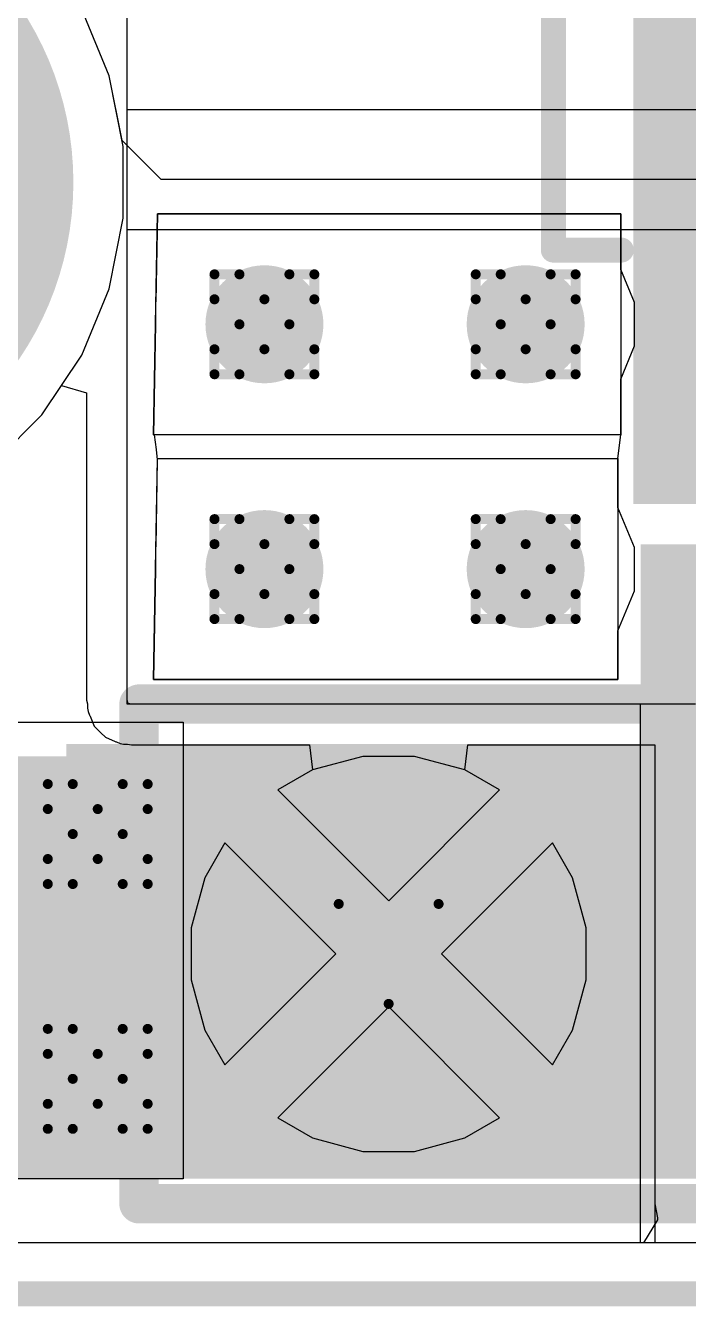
# Model space of a CAD drawing. Header units: inches. Extents: x -6 to 328, y -6 to 90.
# Drawn here: x 1.36 to 4.73, y -5.71 to 0.8 of the extents above; entities that cross this region are included whole.
import ezdxf

# ---------------------------------------------------------------- set-up
doc = ezdxf.new("R2010")
doc.units = ezdxf.units.IN
for name, color, linetype in [('Board Outline', 216, 'Continuous'), ('Bottom Layer', 5, 'Continuous'), ('Bottom Solder', 6, 'Continuous'), ('Drill Drawing', 1, 'Continuous'), ('GND', 76, 'Continuous'), ('Multi-Layer', 9, 'Continuous'), ('Pad Holes', 156, 'Continuous'), ('PWR', 16, 'Continuous'), ('Top Layer', 1, 'Continuous'), ('Top Overlay', 2, 'Continuous'), ('Top Paste', 8, 'Continuous'), ('Top Solder', 216, 'Continuous'), ('Via Holes', 16, 'Continuous')]:
    doc.layers.add(name, color=color, linetype=linetype)

# ---------------------------------------------------------------- blocks, each defined once
blk = doc.blocks.new('HDR1X2__54')
at = {"layer": 'Bottom Layer'}
blk.add_hatch(color=5, dxfattribs=at).paths.add_polyline_path([(-0.75, 0.75), (0.75, 0.75), (0.75, -0.75), (-0.75, -0.75)])
h = blk.add_hatch(color=5, dxfattribs=at)
edge = h.paths.add_edge_path()
edge.add_arc((2.54, 0), 0.75, 0, 360)
at = {"layer": 'Bottom Solder'}
blk.add_hatch(color=6, dxfattribs=at).paths.add_polyline_path([(-0.8516, 0.8516), (0.8516, 0.8516), (0.8516, -0.8516), (-0.8516, -0.8516)])
h = blk.add_hatch(color=6, dxfattribs=at)
edge = h.paths.add_edge_path()
edge.add_arc((2.54, 0), 0.8516, 0, 360)
at = {"layer": 'GND'}
blk.add_hatch(color=76, dxfattribs=at).paths.add_polyline_path([(-0.75, 0.75), (0.75, 0.75), (0.75, -0.75), (-0.75, -0.75)])
h = blk.add_hatch(color=76, dxfattribs=at)
edge = h.paths.add_edge_path()
edge.add_arc((2.54, 0), 0.75, 0, 360)
at = {"layer": 'Multi-Layer'}
blk.add_hatch(color=9, dxfattribs=at).paths.add_polyline_path([(-0.75, 0.75), (0.75, 0.75), (0.75, -0.75), (-0.75, -0.75)])
h = blk.add_hatch(color=9, dxfattribs=at)
edge = h.paths.add_edge_path()
edge.add_arc((2.54, 0), 0.75, 0, 360)
at = {"layer": 'Pad Holes'}
h = blk.add_hatch(color=7, dxfattribs=at)
edge = h.paths.add_edge_path()
edge.add_arc((0, 0), 0.45, 0, 360)
h = blk.add_hatch(color=7, dxfattribs=at)
edge = h.paths.add_edge_path()
edge.add_arc((2.54, 0), 0.45, 0, 360)
at = {"layer": 'PWR'}
blk.add_hatch(color=16, dxfattribs=at).paths.add_polyline_path([(-0.75, 0.75), (0.75, 0.75), (0.75, -0.75), (-0.75, -0.75)])
h = blk.add_hatch(color=16, dxfattribs=at)
edge = h.paths.add_edge_path()
edge.add_arc((2.54, 0), 0.75, 0, 360)
at = {"layer": 'Top Layer'}
blk.add_hatch(color=1, dxfattribs=at).paths.add_polyline_path([(-0.75, 0.75), (0.75, 0.75), (0.75, -0.75), (-0.75, -0.75)])
h = blk.add_hatch(color=1, dxfattribs=at)
edge = h.paths.add_edge_path()
edge.add_arc((2.54, 0), 0.75, 0, 360)
at = {"layer": 'Top Solder'}
blk.add_hatch(color=216, dxfattribs=at).paths.add_polyline_path([(-0.8516, 0.8516), (0.8516, 0.8516), (0.8516, -0.8516), (-0.8516, -0.8516)])
h = blk.add_hatch(color=216, dxfattribs=at)
edge = h.paths.add_edge_path()
edge.add_arc((2.54, 0), 0.8516, 0, 360)
at = {"layer": 'Top Overlay'}
for points in [[(-1.27, 1.27, 0.2, 0.2, 0), (-1.27, -1.27, 0.2, 0.2, 0)], [(3.81, 1.27, 0.2, 0.2, 0), (-1.27, 1.27, 0.2, 0.2, 0)], [(3.81, 1.27, 0.2, 0.2, 0), (3.81, -1.27, 0.2, 0.2, 0)], [(3.81, -1.27, 0.2, 0.2, 0), (-1.27, -1.27, 0.2, 0.2, 0)]]:
    blk.add_lwpolyline(points, format="xyseb", dxfattribs=at)
for points in [[(-1.32, 1.27, 0.1, 0.1, 1), (-1.22, 1.27, 0.1, 0.1, 1)], [(-1.32, 1.27, 0.1, 0.1, 1), (-1.22, 1.27, 0.1, 0.1, 1)], [(3.76, 1.27, 0.1, 0.1, 1), (3.86, 1.27, 0.1, 0.1, 1)], [(3.76, 1.27, 0.1, 0.1, 1), (3.86, 1.27, 0.1, 0.1, 1)], [(-1.32, -1.27, 0.1, 0.1, 1), (-1.22, -1.27, 0.1, 0.1, 1)], [(-1.32, -1.27, 0.1, 0.1, 1), (-1.22, -1.27, 0.1, 0.1, 1)], [(3.76, -1.27, 0.1, 0.1, 1), (3.86, -1.27, 0.1, 0.1, 1)], [(3.76, -1.27, 0.1, 0.1, 1), (3.86, -1.27, 0.1, 0.1, 1)]]:
    blk.add_lwpolyline(points, format="xyseb", close=True, dxfattribs=at)
blk = doc.blocks.new('SMA_60')
at = {"layer": 'Top Layer'}
blk.add_hatch(color=1, dxfattribs=at).paths.add_polyline_path([(0.75, 0.85), (3.25, 0.85), (3.25, -0.85), (0.75, -0.85)])
at = {"layer": 'Top Paste'}
blk.add_hatch(color=8, dxfattribs=at).paths.add_polyline_path([(0.75, 0.85), (3.25, 0.85), (3.25, -0.85), (0.75, -0.85)])
at = {"layer": 'Top Solder'}
blk.add_hatch(color=216, dxfattribs=at).paths.add_polyline_path([(0.6484, 0.9516), (3.3516, 0.9516), (3.3516, -0.9516), (0.6484, -0.9516)])
at = {"layer": 'Top Overlay'}
for points in [[(2.0612, -1.3577, 0.127, 0.127, 0), (2.0612, -1.0122, 0.127, 0.127, 0)], [(2.0612, -1.3577, 0.127, 0.127, 0), (-2.6581, -1.3577, 0.127, 0.127, 0)]]:
    blk.add_lwpolyline(points, format="xyseb", dxfattribs=at)
for points in [[(2.0295, -1.0122, 0.0635, 0.0635, 1), (2.093, -1.0122, 0.0635, 0.0635, 1)], [(2.0295, -1.3577, 0.0635, 0.0635, 1), (2.093, -1.3577, 0.0635, 0.0635, 1)], [(2.0295, -1.3577, 0.0635, 0.0635, 1), (2.093, -1.3577, 0.0635, 0.0635, 1)]]:
    blk.add_lwpolyline(points, format="xyseb", close=True, dxfattribs=at)

msp = doc.modelspace()

# ---------------------------------------------------------------- hatches: boundary and pattern name
at = {"layer": 'Bottom Layer'}
h = msp.add_hatch(color=5, dxfattribs=at)
edge = h.paths.add_edge_path()
edge.add_arc((2.5717, -0.7216), 0.3, 0, 360)
h = msp.add_hatch(color=5, dxfattribs=at)
edge = h.paths.add_edge_path()
edge.add_arc((3.9004, -0.7216), 0.3, 0, 360)
h = msp.add_hatch(color=5, dxfattribs=at)
edge = h.paths.add_edge_path()
edge.add_arc((2.5717, -1.966), 0.3, 0, 360)
h = msp.add_hatch(color=5, dxfattribs=at)
edge = h.paths.add_edge_path()
edge.add_arc((3.9004, -1.966), 0.3, 0, 360)
msp.add_hatch(color=5, dxfattribs=at).paths.add_polyline_path([(-1.4074, -5.065), (4.4299, -5.065), (4.4299, -2.918), (-1.4074, -2.918)])
h = msp.add_hatch(color=5, dxfattribs=at)
edge = h.paths.add_edge_path()
edge.add_arc((1.7239, -3.3126), 0.3, 0, 360)
h = msp.add_hatch(color=5, dxfattribs=at)
edge = h.paths.add_edge_path()
edge.add_arc((1.7239, -4.557), 0.3, 0, 360)
at = {"layer": 'GND'}
h = msp.add_hatch(color=76, dxfattribs=at)
edge = h.paths.add_edge_path()
edge.add_arc((2.5717, -0.7216), 0.3, 0, 360)
h = msp.add_hatch(color=76, dxfattribs=at)
edge = h.paths.add_edge_path()
edge.add_arc((3.9004, -0.7216), 0.3, 0, 360)
h = msp.add_hatch(color=76, dxfattribs=at)
edge = h.paths.add_edge_path()
edge.add_arc((2.5717, -1.966), 0.3, 0, 360)
h = msp.add_hatch(color=76, dxfattribs=at)
edge = h.paths.add_edge_path()
edge.add_arc((3.9004, -1.966), 0.3, 0, 360)
msp.add_hatch(color=76, dxfattribs=at).paths.add_polyline_path([(1.5634, -4.8872), (4.7396, -4.8872), (4.7396, -2.8546), (1.5634, -2.8546)])
h = msp.add_hatch(color=76, dxfattribs=at)
edge = h.paths.add_edge_path()
edge.add_arc((1.7239, -3.3126), 0.3, 0, 360)
h = msp.add_hatch(color=76, dxfattribs=at)
edge = h.paths.add_edge_path()
edge.add_arc((1.7239, -4.557), 0.3, 0, 360)
at = {"layer": 'Pad Holes'}
h = msp.add_hatch(color=7, dxfattribs=at)
edge = h.paths.add_edge_path()
edge.add_arc((0, 0), 1.6, 0, 360)
at = {"layer": 'PWR'}
h = msp.add_hatch(color=16, dxfattribs=at)
edge = h.paths.add_edge_path()
edge.add_arc((2.5717, -0.7216), 0.3, 0, 360)
h = msp.add_hatch(color=16, dxfattribs=at)
edge = h.paths.add_edge_path()
edge.add_arc((3.9004, -0.7216), 0.3, 0, 360)
h = msp.add_hatch(color=16, dxfattribs=at)
edge = h.paths.add_edge_path()
edge.add_arc((2.5717, -1.966), 0.3, 0, 360)
h = msp.add_hatch(color=16, dxfattribs=at)
edge = h.paths.add_edge_path()
edge.add_arc((3.9004, -1.966), 0.3, 0, 360)
msp.add_hatch(color=16, dxfattribs=at).paths.add_polyline_path([(4.4846, -5.065), (7.32, -5.065), (7.32, -1.8392), (4.4846, -1.8392)])
h = msp.add_hatch(color=16, dxfattribs=at)
edge = h.paths.add_edge_path()
edge.add_arc((1.7239, -3.3126), 0.3, 0, 360)
h = msp.add_hatch(color=16, dxfattribs=at)
edge = h.paths.add_edge_path()
edge.add_arc((1.7239, -4.557), 0.3, 0, 360)
at = {"layer": 'Top Layer'}
h = msp.add_hatch(color=1, dxfattribs=at)
edge = h.paths.add_edge_path()
edge.add_arc((2.5717, -0.7216), 0.3, 0, 360)
h = msp.add_hatch(color=1, dxfattribs=at)
edge = h.paths.add_edge_path()
edge.add_arc((3.9004, -0.7216), 0.3, 0, 360)
h = msp.add_hatch(color=1, dxfattribs=at)
edge = h.paths.add_edge_path()
edge.add_arc((2.5717, -1.966), 0.3, 0, 360)
h = msp.add_hatch(color=1, dxfattribs=at)
edge = h.paths.add_edge_path()
edge.add_arc((3.9004, -1.966), 0.3, 0, 360)
msp.add_hatch(color=1, dxfattribs=at).paths.add_polyline_path([(1.7239, -5.065), (4.5568, -5.065), (4.5568, -2.8591), (1.7239, -2.8591)])
h = msp.add_hatch(color=1, dxfattribs=at)
edge = h.paths.add_edge_path()
edge.add_arc((1.7239, -3.3126), 0.3, 0, 360)
h = msp.add_hatch(color=1, dxfattribs=at)
edge = h.paths.add_edge_path()
edge.add_arc((1.7239, -4.557), 0.3, 0, 360)
at = {"layer": 'Via Holes'}
h = msp.add_hatch(color=7, dxfattribs=at)
edge = h.paths.add_edge_path()
edge.add_arc((2.5717, -0.7216), 0.15, 0, 360)
h = msp.add_hatch(color=7, dxfattribs=at)
edge = h.paths.add_edge_path()
edge.add_arc((3.9004, -0.7216), 0.15, 0, 360)
h = msp.add_hatch(color=7, dxfattribs=at)
edge = h.paths.add_edge_path()
edge.add_arc((2.5717, -1.966), 0.15, 0, 360)
h = msp.add_hatch(color=7, dxfattribs=at)
edge = h.paths.add_edge_path()
edge.add_arc((3.9004, -1.966), 0.15, 0, 360)
h = msp.add_hatch(color=7, dxfattribs=at)
edge = h.paths.add_edge_path()
edge.add_arc((1.7239, -3.3126), 0.15, 0, 360)
h = msp.add_hatch(color=7, dxfattribs=at)
edge = h.paths.add_edge_path()
edge.add_arc((1.7239, -4.557), 0.15, 0, 360)

# ---------------------------------------------------------------- linework, layer by layer
at = {"layer": 'Board Outline'}
msp.add_lwpolyline([(-1.4074, -5.65, 0.127, 0.127, 0), (32.4074, -5.65, 0.127, 0.127, 0)], format="xyseb", dxfattribs=at)
at = {"layer": 'Bottom Layer'}
for p, q in [((1.7828, 0.5408), (1.643, 0.8782)), ((1.8479, 0.2133), (1.7828, 0.5408)), ((2.0462, 0.015), (1.8479, 0.2133)), ((6.4366, 0.015), (2.0462, 0.015)), ((1.8744, -0.4707), (1.8744, -0.239)), ((1.8744, -0.239), (6.335, -0.239)), ((1.8744, -2.6316), (1.8744, -0.4707)), ((1.4401, -1.1819), (1.5402, -1.032)), ((1.5402, -1.032), (1.6672, -1.0706)), ((1.6672, -1.0706), (1.6672, -2.6316)), ((1.1819, -1.4401), (1.4401, -1.1819)), ((1.6672, -2.6316), (1.6712, -2.6516)), ((1.6712, -2.6516), (1.6712, -2.672)), ((1.8778, -2.6486), (1.8744, -2.6316)), ((1.8948, -2.652), (1.8778, -2.6486)), ((4.764, -2.652), (1.8948, -2.652)), ((1.6712, -2.672), (1.6746, -2.689)), ((1.6746, -2.689), (1.6824, -2.7079)), ((1.6824, -2.7079), (1.683, -2.7108)), ((1.683, -2.7108), (1.6847, -2.7134)), ((1.6847, -2.7134), (1.7055, -2.7637)), ((1.7055, -2.7637), (1.7398, -2.798)), ((1.7398, -2.798), (1.7627, -2.8208)), ((1.7627, -2.8208), (1.7627, -2.8208)), ((1.7627, -2.8208), (1.7627, -2.8209)), ((1.7627, -2.8209), (1.813, -2.8417)), ((1.813, -2.8417), (1.8155, -2.8434)), ((1.8155, -2.8434), (1.8185, -2.844)), ((1.8185, -2.844), (1.8373, -2.8518)), ((1.8373, -2.8518), (1.8374, -2.8518)), ((1.8374, -2.8518), (1.8374, -2.8518)), ((1.8374, -2.8518), (1.8544, -2.8552)), ((1.8544, -2.8552), (1.8748, -2.8552)), ((1.8748, -2.8552), (1.8948, -2.8591)), ((1.8948, -2.8591), (2.8002, -2.8591)), ((2.8002, -2.8591), (2.817, -2.9861)), ((3.5902, -2.9861), (3.6069, -2.8591)), ((3.6069, -2.8591), (4.5568, -2.8591)), ((4.5568, -2.8591), (4.5568, -2.918)), ((4.5568, -2.918), (4.5568, -2.918)), ((4.5568, -2.918), (4.5568, -4.926)), ((2.8161, -2.9864), (2.6394, -3.0884)), ((2.817, -2.9861), (2.8161, -2.9864)), ((3.5911, -2.9864), (3.5902, -2.9861)), ((3.7678, -3.0884), (3.5911, -2.9864)), ((2.6394, -3.0884), (3.2036, -3.6526)), ((3.2036, -3.6526), (3.7678, -3.0884)), ((2.37, -3.3578), (2.268, -3.5344)), ((2.9342, -3.922), (2.37, -3.3578)), ((4.0372, -3.3578), (3.473, -3.922)), ((4.1392, -3.5344), (4.0372, -3.3578)), ((2.268, -3.5344), (2.1996, -3.7898)), ((4.2076, -3.7898), (4.1392, -3.5344)), ((2.1996, -3.7898), (2.1996, -4.0541)), ((4.2076, -4.0541), (4.2076, -3.7898)), ((2.37, -4.4861), (2.9342, -3.922)), ((3.473, -3.922), (4.0372, -4.4862)), ((2.1996, -4.0541), (2.268, -4.3095)), ((4.1392, -4.3095), (4.2076, -4.0541)), ((3.2036, -4.1914), (2.6394, -4.7556)), ((3.7678, -4.7556), (3.2036, -4.1914)), ((2.268, -4.3095), (2.37, -4.4861)), ((4.0372, -4.4862), (4.1392, -4.3095)), ((2.6394, -4.7556), (2.8161, -4.8575)), ((3.5911, -4.8575), (3.7678, -4.7556)), ((2.8161, -4.8575), (3.0714, -4.926)), ((3.3358, -4.926), (3.5911, -4.8575)), ((3.0714, -4.926), (3.3358, -4.926)), ((4.5568, -4.926), (4.5568, -5.192)), ((4.5568, -5.192), (4.5711, -5.264)), ((4.5711, -5.264), (4.5713, -5.2733)), ((4.5713, -5.2733), (4.4999, -5.391)), ((4.4999, -5.391), (-1.3001, -5.391))]:
    msp.add_line(p, q, dxfattribs=at)
at = {"layer": 'Drill Drawing'}
for points in [[(2.3177, -0.5946, 0.0508, 0.0508, 0), (2.3177, -0.4676, 0.0508, 0.0508, 0)], [(2.3177, -0.4676, 0.0508, 0.0508, 0), (2.4447, -0.4676, 0.0508, 0.0508, 0)], [(2.4447, -0.4676, 0.0508, 0.0508, 0), (2.5717, -0.5946, 0.0508, 0.0508, 0)], [(2.5717, -0.5946, 0.0508, 0.0508, 0), (2.6987, -0.4676, 0.0508, 0.0508, 0)], [(2.6987, -0.4676, 0.0508, 0.0508, 0), (2.8257, -0.4676, 0.0508, 0.0508, 0)], [(2.8257, -0.5946, 0.0508, 0.0508, 0), (2.8257, -0.4676, 0.0508, 0.0508, 0)], [(3.6464, -0.5946, 0.0508, 0.0508, 0), (3.6464, -0.4676, 0.0508, 0.0508, 0)], [(3.6464, -0.4676, 0.0508, 0.0508, 0), (3.7734, -0.4676, 0.0508, 0.0508, 0)], [(3.7734, -0.4676, 0.0508, 0.0508, 0), (3.9004, -0.5946, 0.0508, 0.0508, 0)], [(3.9004, -0.5946, 0.0508, 0.0508, 0), (4.0274, -0.4676, 0.0508, 0.0508, 0)], [(4.0274, -0.4676, 0.0508, 0.0508, 0), (4.1544, -0.4676, 0.0508, 0.0508, 0)], [(4.1544, -0.5946, 0.0508, 0.0508, 0), (4.1544, -0.4676, 0.0508, 0.0508, 0)], [(2.3177, -0.5946, 0.0508, 0.0508, 0), (2.4447, -0.7216, 0.0508, 0.0508, 0)], [(2.6987, -0.7216, 0.0508, 0.0508, 0), (2.8257, -0.5946, 0.0508, 0.0508, 0)], [(3.6464, -0.5946, 0.0508, 0.0508, 0), (3.7734, -0.7216, 0.0508, 0.0508, 0)], [(4.0274, -0.7216, 0.0508, 0.0508, 0), (4.1544, -0.5946, 0.0508, 0.0508, 0)], [(2.3177, -0.8486, 0.0508, 0.0508, 0), (2.4447, -0.7216, 0.0508, 0.0508, 0)], [(2.6987, -0.7216, 0.0508, 0.0508, 0), (2.8257, -0.8486, 0.0508, 0.0508, 0)], [(3.6464, -0.8486, 0.0508, 0.0508, 0), (3.7734, -0.7216, 0.0508, 0.0508, 0)], [(4.0274, -0.7216, 0.0508, 0.0508, 0), (4.1544, -0.8486, 0.0508, 0.0508, 0)], [(2.3177, -0.9756, 0.0508, 0.0508, 0), (2.3177, -0.8486, 0.0508, 0.0508, 0)], [(2.4447, -0.9756, 0.0508, 0.0508, 0), (2.5717, -0.8486, 0.0508, 0.0508, 0)], [(2.5717, -0.8486, 0.0508, 0.0508, 0), (2.6987, -0.9756, 0.0508, 0.0508, 0)], [(2.8257, -0.9756, 0.0508, 0.0508, 0), (2.8257, -0.8486, 0.0508, 0.0508, 0)], [(3.6464, -0.9756, 0.0508, 0.0508, 0), (3.6464, -0.8486, 0.0508, 0.0508, 0)], [(3.7734, -0.9756, 0.0508, 0.0508, 0), (3.9004, -0.8486, 0.0508, 0.0508, 0)], [(3.9004, -0.8486, 0.0508, 0.0508, 0), (4.0274, -0.9756, 0.0508, 0.0508, 0)], [(4.1544, -0.9756, 0.0508, 0.0508, 0), (4.1544, -0.8486, 0.0508, 0.0508, 0)], [(2.3177, -0.9756, 0.0508, 0.0508, 0), (2.4447, -0.9756, 0.0508, 0.0508, 0)], [(2.6987, -0.9756, 0.0508, 0.0508, 0), (2.8257, -0.9756, 0.0508, 0.0508, 0)], [(3.6464, -0.9756, 0.0508, 0.0508, 0), (3.7734, -0.9756, 0.0508, 0.0508, 0)], [(4.0274, -0.9756, 0.0508, 0.0508, 0), (4.1544, -0.9756, 0.0508, 0.0508, 0)], [(2.3177, -1.839, 0.0508, 0.0508, 0), (2.3177, -1.712, 0.0508, 0.0508, 0)], [(2.3177, -1.712, 0.0508, 0.0508, 0), (2.4447, -1.712, 0.0508, 0.0508, 0)], [(2.4447, -1.712, 0.0508, 0.0508, 0), (2.5717, -1.839, 0.0508, 0.0508, 0)], [(2.5717, -1.839, 0.0508, 0.0508, 0), (2.6987, -1.712, 0.0508, 0.0508, 0)], [(2.6987, -1.712, 0.0508, 0.0508, 0), (2.8257, -1.712, 0.0508, 0.0508, 0)], [(2.8257, -1.839, 0.0508, 0.0508, 0), (2.8257, -1.712, 0.0508, 0.0508, 0)], [(3.6464, -1.839, 0.0508, 0.0508, 0), (3.6464, -1.712, 0.0508, 0.0508, 0)], [(3.6464, -1.712, 0.0508, 0.0508, 0), (3.7734, -1.712, 0.0508, 0.0508, 0)], [(3.7734, -1.712, 0.0508, 0.0508, 0), (3.9004, -1.839, 0.0508, 0.0508, 0)], [(3.9004, -1.839, 0.0508, 0.0508, 0), (4.0274, -1.712, 0.0508, 0.0508, 0)], [(4.0274, -1.712, 0.0508, 0.0508, 0), (4.1544, -1.712, 0.0508, 0.0508, 0)], [(4.1544, -1.839, 0.0508, 0.0508, 0), (4.1544, -1.712, 0.0508, 0.0508, 0)], [(2.3177, -1.839, 0.0508, 0.0508, 0), (2.4447, -1.966, 0.0508, 0.0508, 0)], [(2.6987, -1.966, 0.0508, 0.0508, 0), (2.8257, -1.839, 0.0508, 0.0508, 0)], [(3.6464, -1.839, 0.0508, 0.0508, 0), (3.7734, -1.966, 0.0508, 0.0508, 0)], [(4.0274, -1.966, 0.0508, 0.0508, 0), (4.1544, -1.839, 0.0508, 0.0508, 0)], [(2.3177, -2.093, 0.0508, 0.0508, 0), (2.4447, -1.966, 0.0508, 0.0508, 0)], [(2.6987, -1.966, 0.0508, 0.0508, 0), (2.8257, -2.093, 0.0508, 0.0508, 0)], [(3.6464, -2.093, 0.0508, 0.0508, 0), (3.7734, -1.966, 0.0508, 0.0508, 0)], [(4.0274, -1.966, 0.0508, 0.0508, 0), (4.1544, -2.093, 0.0508, 0.0508, 0)], [(2.3177, -2.22, 0.0508, 0.0508, 0), (2.3177, -2.093, 0.0508, 0.0508, 0)], [(2.4447, -2.22, 0.0508, 0.0508, 0), (2.5717, -2.093, 0.0508, 0.0508, 0)], [(2.5717, -2.093, 0.0508, 0.0508, 0), (2.6987, -2.22, 0.0508, 0.0508, 0)], [(2.8257, -2.22, 0.0508, 0.0508, 0), (2.8257, -2.093, 0.0508, 0.0508, 0)], [(3.6464, -2.22, 0.0508, 0.0508, 0), (3.6464, -2.093, 0.0508, 0.0508, 0)], [(3.7734, -2.22, 0.0508, 0.0508, 0), (3.9004, -2.093, 0.0508, 0.0508, 0)], [(3.9004, -2.093, 0.0508, 0.0508, 0), (4.0274, -2.22, 0.0508, 0.0508, 0)], [(4.1544, -2.22, 0.0508, 0.0508, 0), (4.1544, -2.093, 0.0508, 0.0508, 0)], [(2.3177, -2.22, 0.0508, 0.0508, 0), (2.4447, -2.22, 0.0508, 0.0508, 0)], [(2.6987, -2.22, 0.0508, 0.0508, 0), (2.8257, -2.22, 0.0508, 0.0508, 0)], [(3.6464, -2.22, 0.0508, 0.0508, 0), (3.7734, -2.22, 0.0508, 0.0508, 0)], [(4.0274, -2.22, 0.0508, 0.0508, 0), (4.1544, -2.22, 0.0508, 0.0508, 0)], [(1.4699, -3.1856, 0.0508, 0.0508, 0), (1.4699, -3.0586, 0.0508, 0.0508, 0)], [(1.4699, -3.0586, 0.0508, 0.0508, 0), (1.5969, -3.0586, 0.0508, 0.0508, 0)], [(1.5969, -3.0586, 0.0508, 0.0508, 0), (1.7239, -3.1856, 0.0508, 0.0508, 0)], [(1.7239, -3.1856, 0.0508, 0.0508, 0), (1.8509, -3.0586, 0.0508, 0.0508, 0)], [(1.8509, -3.0586, 0.0508, 0.0508, 0), (1.9779, -3.0586, 0.0508, 0.0508, 0)], [(1.9779, -3.1856, 0.0508, 0.0508, 0), (1.9779, -3.0586, 0.0508, 0.0508, 0)], [(1.4699, -3.1856, 0.0508, 0.0508, 0), (1.5969, -3.3126, 0.0508, 0.0508, 0)], [(1.8509, -3.3126, 0.0508, 0.0508, 0), (1.9779, -3.1856, 0.0508, 0.0508, 0)], [(1.4699, -3.4396, 0.0508, 0.0508, 0), (1.5969, -3.3126, 0.0508, 0.0508, 0)], [(1.8509, -3.3126, 0.0508, 0.0508, 0), (1.9779, -3.4396, 0.0508, 0.0508, 0)], [(1.4699, -3.5666, 0.0508, 0.0508, 0), (1.4699, -3.4396, 0.0508, 0.0508, 0)], [(1.5969, -3.5666, 0.0508, 0.0508, 0), (1.7239, -3.4396, 0.0508, 0.0508, 0)], [(1.7239, -3.4396, 0.0508, 0.0508, 0), (1.8509, -3.5666, 0.0508, 0.0508, 0)], [(1.9779, -3.5666, 0.0508, 0.0508, 0), (1.9779, -3.4396, 0.0508, 0.0508, 0)], [(1.4699, -3.5666, 0.0508, 0.0508, 0), (1.5969, -3.5666, 0.0508, 0.0508, 0)], [(1.8509, -3.5666, 0.0508, 0.0508, 0), (1.9779, -3.5666, 0.0508, 0.0508, 0)], [(2.9496, -3.668, 0.0508, 0.0508, 0), (3.4576, -3.668, 0.0508, 0.0508, 0)], [(2.9496, -3.668, 0.0508, 0.0508, 0), (3.2036, -4.176, 0.0508, 0.0508, 0)], [(3.2036, -4.176, 0.0508, 0.0508, 0), (3.4576, -3.668, 0.0508, 0.0508, 0)], [(1.4699, -4.43, 0.0508, 0.0508, 0), (1.4699, -4.303, 0.0508, 0.0508, 0)], [(1.4699, -4.303, 0.0508, 0.0508, 0), (1.5969, -4.303, 0.0508, 0.0508, 0)], [(1.5969, -4.303, 0.0508, 0.0508, 0), (1.7239, -4.43, 0.0508, 0.0508, 0)], [(1.7239, -4.43, 0.0508, 0.0508, 0), (1.8509, -4.303, 0.0508, 0.0508, 0)], [(1.8509, -4.303, 0.0508, 0.0508, 0), (1.9779, -4.303, 0.0508, 0.0508, 0)], [(1.9779, -4.43, 0.0508, 0.0508, 0), (1.9779, -4.303, 0.0508, 0.0508, 0)], [(1.4699, -4.43, 0.0508, 0.0508, 0), (1.5969, -4.557, 0.0508, 0.0508, 0)], [(1.8509, -4.557, 0.0508, 0.0508, 0), (1.9779, -4.43, 0.0508, 0.0508, 0)], [(1.4699, -4.684, 0.0508, 0.0508, 0), (1.5969, -4.557, 0.0508, 0.0508, 0)], [(1.8509, -4.557, 0.0508, 0.0508, 0), (1.9779, -4.684, 0.0508, 0.0508, 0)], [(1.4699, -4.811, 0.0508, 0.0508, 0), (1.4699, -4.684, 0.0508, 0.0508, 0)], [(1.5969, -4.811, 0.0508, 0.0508, 0), (1.7239, -4.684, 0.0508, 0.0508, 0)], [(1.7239, -4.684, 0.0508, 0.0508, 0), (1.8509, -4.811, 0.0508, 0.0508, 0)], [(1.9779, -4.811, 0.0508, 0.0508, 0), (1.9779, -4.684, 0.0508, 0.0508, 0)], [(1.4699, -4.811, 0.0508, 0.0508, 0), (1.5969, -4.811, 0.0508, 0.0508, 0)], [(1.8509, -4.811, 0.0508, 0.0508, 0), (1.9779, -4.811, 0.0508, 0.0508, 0)]]:
    msp.add_lwpolyline(points, format="xyseb", dxfattribs=at)
for points in [[(2.305, -0.4676, 0.0254, 0.0254, 1), (2.3304, -0.4676, 0.0254, 0.0254, 1)], [(2.305, -0.4676, 0.0254, 0.0254, 1), (2.3304, -0.4676, 0.0254, 0.0254, 1)], [(2.432, -0.4676, 0.0254, 0.0254, 1), (2.4574, -0.4676, 0.0254, 0.0254, 1)], [(2.432, -0.4676, 0.0254, 0.0254, 1), (2.4574, -0.4676, 0.0254, 0.0254, 1)], [(2.686, -0.4676, 0.0254, 0.0254, 1), (2.7114, -0.4676, 0.0254, 0.0254, 1)], [(2.686, -0.4676, 0.0254, 0.0254, 1), (2.7114, -0.4676, 0.0254, 0.0254, 1)], [(2.813, -0.4676, 0.0254, 0.0254, 1), (2.8384, -0.4676, 0.0254, 0.0254, 1)], [(2.813, -0.4676, 0.0254, 0.0254, 1), (2.8384, -0.4676, 0.0254, 0.0254, 1)], [(3.6337, -0.4676, 0.0254, 0.0254, 1), (3.6591, -0.4676, 0.0254, 0.0254, 1)], [(3.6337, -0.4676, 0.0254, 0.0254, 1), (3.6591, -0.4676, 0.0254, 0.0254, 1)], [(3.7607, -0.4676, 0.0254, 0.0254, 1), (3.7861, -0.4676, 0.0254, 0.0254, 1)], [(3.7607, -0.4676, 0.0254, 0.0254, 1), (3.7861, -0.4676, 0.0254, 0.0254, 1)], [(4.0147, -0.4676, 0.0254, 0.0254, 1), (4.0401, -0.4676, 0.0254, 0.0254, 1)], [(4.0147, -0.4676, 0.0254, 0.0254, 1), (4.0401, -0.4676, 0.0254, 0.0254, 1)], [(4.1417, -0.4676, 0.0254, 0.0254, 1), (4.1671, -0.4676, 0.0254, 0.0254, 1)], [(4.1417, -0.4676, 0.0254, 0.0254, 1), (4.1671, -0.4676, 0.0254, 0.0254, 1)], [(2.305, -0.5946, 0.0254, 0.0254, 1), (2.3304, -0.5946, 0.0254, 0.0254, 1)], [(2.305, -0.5946, 0.0254, 0.0254, 1), (2.3304, -0.5946, 0.0254, 0.0254, 1)], [(2.559, -0.5946, 0.0254, 0.0254, 1), (2.5844, -0.5946, 0.0254, 0.0254, 1)], [(2.559, -0.5946, 0.0254, 0.0254, 1), (2.5844, -0.5946, 0.0254, 0.0254, 1)], [(2.813, -0.5946, 0.0254, 0.0254, 1), (2.8384, -0.5946, 0.0254, 0.0254, 1)], [(2.813, -0.5946, 0.0254, 0.0254, 1), (2.8384, -0.5946, 0.0254, 0.0254, 1)], [(3.6337, -0.5946, 0.0254, 0.0254, 1), (3.6591, -0.5946, 0.0254, 0.0254, 1)], [(3.6337, -0.5946, 0.0254, 0.0254, 1), (3.6591, -0.5946, 0.0254, 0.0254, 1)], [(3.8877, -0.5946, 0.0254, 0.0254, 1), (3.9131, -0.5946, 0.0254, 0.0254, 1)], [(3.8877, -0.5946, 0.0254, 0.0254, 1), (3.9131, -0.5946, 0.0254, 0.0254, 1)], [(4.1417, -0.5946, 0.0254, 0.0254, 1), (4.1671, -0.5946, 0.0254, 0.0254, 1)], [(4.1417, -0.5946, 0.0254, 0.0254, 1), (4.1671, -0.5946, 0.0254, 0.0254, 1)], [(2.432, -0.7216, 0.0254, 0.0254, 1), (2.4574, -0.7216, 0.0254, 0.0254, 1)], [(2.432, -0.7216, 0.0254, 0.0254, 1), (2.4574, -0.7216, 0.0254, 0.0254, 1)], [(2.686, -0.7216, 0.0254, 0.0254, 1), (2.7114, -0.7216, 0.0254, 0.0254, 1)], [(2.686, -0.7216, 0.0254, 0.0254, 1), (2.7114, -0.7216, 0.0254, 0.0254, 1)], [(3.7607, -0.7216, 0.0254, 0.0254, 1), (3.7861, -0.7216, 0.0254, 0.0254, 1)], [(3.7607, -0.7216, 0.0254, 0.0254, 1), (3.7861, -0.7216, 0.0254, 0.0254, 1)], [(4.0147, -0.7216, 0.0254, 0.0254, 1), (4.0401, -0.7216, 0.0254, 0.0254, 1)], [(4.0147, -0.7216, 0.0254, 0.0254, 1), (4.0401, -0.7216, 0.0254, 0.0254, 1)], [(2.305, -0.8486, 0.0254, 0.0254, 1), (2.3304, -0.8486, 0.0254, 0.0254, 1)], [(2.305, -0.8486, 0.0254, 0.0254, 1), (2.3304, -0.8486, 0.0254, 0.0254, 1)], [(2.559, -0.8486, 0.0254, 0.0254, 1), (2.5844, -0.8486, 0.0254, 0.0254, 1)], [(2.559, -0.8486, 0.0254, 0.0254, 1), (2.5844, -0.8486, 0.0254, 0.0254, 1)], [(2.813, -0.8486, 0.0254, 0.0254, 1), (2.8384, -0.8486, 0.0254, 0.0254, 1)], [(2.813, -0.8486, 0.0254, 0.0254, 1), (2.8384, -0.8486, 0.0254, 0.0254, 1)], [(3.6337, -0.8486, 0.0254, 0.0254, 1), (3.6591, -0.8486, 0.0254, 0.0254, 1)], [(3.6337, -0.8486, 0.0254, 0.0254, 1), (3.6591, -0.8486, 0.0254, 0.0254, 1)], [(3.8877, -0.8486, 0.0254, 0.0254, 1), (3.9131, -0.8486, 0.0254, 0.0254, 1)], [(3.8877, -0.8486, 0.0254, 0.0254, 1), (3.9131, -0.8486, 0.0254, 0.0254, 1)], [(4.1417, -0.8486, 0.0254, 0.0254, 1), (4.1671, -0.8486, 0.0254, 0.0254, 1)], [(4.1417, -0.8486, 0.0254, 0.0254, 1), (4.1671, -0.8486, 0.0254, 0.0254, 1)], [(2.305, -0.9756, 0.0254, 0.0254, 1), (2.3304, -0.9756, 0.0254, 0.0254, 1)], [(2.305, -0.9756, 0.0254, 0.0254, 1), (2.3304, -0.9756, 0.0254, 0.0254, 1)], [(2.432, -0.9756, 0.0254, 0.0254, 1), (2.4574, -0.9756, 0.0254, 0.0254, 1)], [(2.432, -0.9756, 0.0254, 0.0254, 1), (2.4574, -0.9756, 0.0254, 0.0254, 1)], [(2.686, -0.9756, 0.0254, 0.0254, 1), (2.7114, -0.9756, 0.0254, 0.0254, 1)], [(2.686, -0.9756, 0.0254, 0.0254, 1), (2.7114, -0.9756, 0.0254, 0.0254, 1)], [(2.813, -0.9756, 0.0254, 0.0254, 1), (2.8384, -0.9756, 0.0254, 0.0254, 1)], [(2.813, -0.9756, 0.0254, 0.0254, 1), (2.8384, -0.9756, 0.0254, 0.0254, 1)], [(3.6337, -0.9756, 0.0254, 0.0254, 1), (3.6591, -0.9756, 0.0254, 0.0254, 1)], [(3.6337, -0.9756, 0.0254, 0.0254, 1), (3.6591, -0.9756, 0.0254, 0.0254, 1)], [(3.7607, -0.9756, 0.0254, 0.0254, 1), (3.7861, -0.9756, 0.0254, 0.0254, 1)], [(3.7607, -0.9756, 0.0254, 0.0254, 1), (3.7861, -0.9756, 0.0254, 0.0254, 1)], [(4.0147, -0.9756, 0.0254, 0.0254, 1), (4.0401, -0.9756, 0.0254, 0.0254, 1)], [(4.0147, -0.9756, 0.0254, 0.0254, 1), (4.0401, -0.9756, 0.0254, 0.0254, 1)], [(4.1417, -0.9756, 0.0254, 0.0254, 1), (4.1671, -0.9756, 0.0254, 0.0254, 1)], [(4.1417, -0.9756, 0.0254, 0.0254, 1), (4.1671, -0.9756, 0.0254, 0.0254, 1)], [(2.305, -1.712, 0.0254, 0.0254, 1), (2.3304, -1.712, 0.0254, 0.0254, 1)], [(2.305, -1.712, 0.0254, 0.0254, 1), (2.3304, -1.712, 0.0254, 0.0254, 1)], [(2.432, -1.712, 0.0254, 0.0254, 1), (2.4574, -1.712, 0.0254, 0.0254, 1)], [(2.432, -1.712, 0.0254, 0.0254, 1), (2.4574, -1.712, 0.0254, 0.0254, 1)], [(2.686, -1.712, 0.0254, 0.0254, 1), (2.7114, -1.712, 0.0254, 0.0254, 1)], [(2.686, -1.712, 0.0254, 0.0254, 1), (2.7114, -1.712, 0.0254, 0.0254, 1)], [(2.813, -1.712, 0.0254, 0.0254, 1), (2.8384, -1.712, 0.0254, 0.0254, 1)], [(2.813, -1.712, 0.0254, 0.0254, 1), (2.8384, -1.712, 0.0254, 0.0254, 1)], [(3.6337, -1.712, 0.0254, 0.0254, 1), (3.6591, -1.712, 0.0254, 0.0254, 1)], [(3.6337, -1.712, 0.0254, 0.0254, 1), (3.6591, -1.712, 0.0254, 0.0254, 1)], [(3.7607, -1.712, 0.0254, 0.0254, 1), (3.7861, -1.712, 0.0254, 0.0254, 1)], [(3.7607, -1.712, 0.0254, 0.0254, 1), (3.7861, -1.712, 0.0254, 0.0254, 1)], [(4.0147, -1.712, 0.0254, 0.0254, 1), (4.0401, -1.712, 0.0254, 0.0254, 1)], [(4.0147, -1.712, 0.0254, 0.0254, 1), (4.0401, -1.712, 0.0254, 0.0254, 1)], [(4.1417, -1.712, 0.0254, 0.0254, 1), (4.1671, -1.712, 0.0254, 0.0254, 1)], [(4.1417, -1.712, 0.0254, 0.0254, 1), (4.1671, -1.712, 0.0254, 0.0254, 1)], [(2.305, -1.839, 0.0254, 0.0254, 1), (2.3304, -1.839, 0.0254, 0.0254, 1)], [(2.305, -1.839, 0.0254, 0.0254, 1), (2.3304, -1.839, 0.0254, 0.0254, 1)], [(2.559, -1.839, 0.0254, 0.0254, 1), (2.5844, -1.839, 0.0254, 0.0254, 1)], [(2.559, -1.839, 0.0254, 0.0254, 1), (2.5844, -1.839, 0.0254, 0.0254, 1)], [(2.813, -1.839, 0.0254, 0.0254, 1), (2.8384, -1.839, 0.0254, 0.0254, 1)], [(2.813, -1.839, 0.0254, 0.0254, 1), (2.8384, -1.839, 0.0254, 0.0254, 1)], [(3.6337, -1.839, 0.0254, 0.0254, 1), (3.6591, -1.839, 0.0254, 0.0254, 1)], [(3.6337, -1.839, 0.0254, 0.0254, 1), (3.6591, -1.839, 0.0254, 0.0254, 1)], [(3.8877, -1.839, 0.0254, 0.0254, 1), (3.9131, -1.839, 0.0254, 0.0254, 1)], [(3.8877, -1.839, 0.0254, 0.0254, 1), (3.9131, -1.839, 0.0254, 0.0254, 1)], [(4.1417, -1.839, 0.0254, 0.0254, 1), (4.1671, -1.839, 0.0254, 0.0254, 1)], [(4.1417, -1.839, 0.0254, 0.0254, 1), (4.1671, -1.839, 0.0254, 0.0254, 1)], [(2.432, -1.966, 0.0254, 0.0254, 1), (2.4574, -1.966, 0.0254, 0.0254, 1)], [(2.432, -1.966, 0.0254, 0.0254, 1), (2.4574, -1.966, 0.0254, 0.0254, 1)], [(2.686, -1.966, 0.0254, 0.0254, 1), (2.7114, -1.966, 0.0254, 0.0254, 1)], [(2.686, -1.966, 0.0254, 0.0254, 1), (2.7114, -1.966, 0.0254, 0.0254, 1)], [(3.7607, -1.966, 0.0254, 0.0254, 1), (3.7861, -1.966, 0.0254, 0.0254, 1)], [(3.7607, -1.966, 0.0254, 0.0254, 1), (3.7861, -1.966, 0.0254, 0.0254, 1)], [(4.0147, -1.966, 0.0254, 0.0254, 1), (4.0401, -1.966, 0.0254, 0.0254, 1)], [(4.0147, -1.966, 0.0254, 0.0254, 1), (4.0401, -1.966, 0.0254, 0.0254, 1)], [(2.305, -2.093, 0.0254, 0.0254, 1), (2.3304, -2.093, 0.0254, 0.0254, 1)], [(2.305, -2.093, 0.0254, 0.0254, 1), (2.3304, -2.093, 0.0254, 0.0254, 1)], [(2.559, -2.093, 0.0254, 0.0254, 1), (2.5844, -2.093, 0.0254, 0.0254, 1)], [(2.559, -2.093, 0.0254, 0.0254, 1), (2.5844, -2.093, 0.0254, 0.0254, 1)], [(2.813, -2.093, 0.0254, 0.0254, 1), (2.8384, -2.093, 0.0254, 0.0254, 1)], [(2.813, -2.093, 0.0254, 0.0254, 1), (2.8384, -2.093, 0.0254, 0.0254, 1)], [(3.6337, -2.093, 0.0254, 0.0254, 1), (3.6591, -2.093, 0.0254, 0.0254, 1)], [(3.6337, -2.093, 0.0254, 0.0254, 1), (3.6591, -2.093, 0.0254, 0.0254, 1)], [(3.8877, -2.093, 0.0254, 0.0254, 1), (3.9131, -2.093, 0.0254, 0.0254, 1)], [(3.8877, -2.093, 0.0254, 0.0254, 1), (3.9131, -2.093, 0.0254, 0.0254, 1)], [(4.1417, -2.093, 0.0254, 0.0254, 1), (4.1671, -2.093, 0.0254, 0.0254, 1)], [(4.1417, -2.093, 0.0254, 0.0254, 1), (4.1671, -2.093, 0.0254, 0.0254, 1)], [(2.305, -2.22, 0.0254, 0.0254, 1), (2.3304, -2.22, 0.0254, 0.0254, 1)], [(2.305, -2.22, 0.0254, 0.0254, 1), (2.3304, -2.22, 0.0254, 0.0254, 1)], [(2.432, -2.22, 0.0254, 0.0254, 1), (2.4574, -2.22, 0.0254, 0.0254, 1)], [(2.432, -2.22, 0.0254, 0.0254, 1), (2.4574, -2.22, 0.0254, 0.0254, 1)], [(2.686, -2.22, 0.0254, 0.0254, 1), (2.7114, -2.22, 0.0254, 0.0254, 1)], [(2.686, -2.22, 0.0254, 0.0254, 1), (2.7114, -2.22, 0.0254, 0.0254, 1)], [(2.813, -2.22, 0.0254, 0.0254, 1), (2.8384, -2.22, 0.0254, 0.0254, 1)], [(2.813, -2.22, 0.0254, 0.0254, 1), (2.8384, -2.22, 0.0254, 0.0254, 1)], [(3.6337, -2.22, 0.0254, 0.0254, 1), (3.6591, -2.22, 0.0254, 0.0254, 1)], [(3.6337, -2.22, 0.0254, 0.0254, 1), (3.6591, -2.22, 0.0254, 0.0254, 1)], [(3.7607, -2.22, 0.0254, 0.0254, 1), (3.7861, -2.22, 0.0254, 0.0254, 1)], [(3.7607, -2.22, 0.0254, 0.0254, 1), (3.7861, -2.22, 0.0254, 0.0254, 1)], [(4.0147, -2.22, 0.0254, 0.0254, 1), (4.0401, -2.22, 0.0254, 0.0254, 1)], [(4.0147, -2.22, 0.0254, 0.0254, 1), (4.0401, -2.22, 0.0254, 0.0254, 1)], [(4.1417, -2.22, 0.0254, 0.0254, 1), (4.1671, -2.22, 0.0254, 0.0254, 1)], [(4.1417, -2.22, 0.0254, 0.0254, 1), (4.1671, -2.22, 0.0254, 0.0254, 1)], [(1.4572, -3.0586, 0.0254, 0.0254, 1), (1.4826, -3.0586, 0.0254, 0.0254, 1)], [(1.4572, -3.0586, 0.0254, 0.0254, 1), (1.4826, -3.0586, 0.0254, 0.0254, 1)], [(1.5842, -3.0586, 0.0254, 0.0254, 1), (1.6096, -3.0586, 0.0254, 0.0254, 1)], [(1.5842, -3.0586, 0.0254, 0.0254, 1), (1.6096, -3.0586, 0.0254, 0.0254, 1)], [(1.8382, -3.0586, 0.0254, 0.0254, 1), (1.8636, -3.0586, 0.0254, 0.0254, 1)], [(1.8382, -3.0586, 0.0254, 0.0254, 1), (1.8636, -3.0586, 0.0254, 0.0254, 1)], [(1.9652, -3.0586, 0.0254, 0.0254, 1), (1.9906, -3.0586, 0.0254, 0.0254, 1)], [(1.9652, -3.0586, 0.0254, 0.0254, 1), (1.9906, -3.0586, 0.0254, 0.0254, 1)], [(1.4572, -3.1856, 0.0254, 0.0254, 1), (1.4826, -3.1856, 0.0254, 0.0254, 1)], [(1.4572, -3.1856, 0.0254, 0.0254, 1), (1.4826, -3.1856, 0.0254, 0.0254, 1)], [(1.7112, -3.1856, 0.0254, 0.0254, 1), (1.7366, -3.1856, 0.0254, 0.0254, 1)], [(1.7112, -3.1856, 0.0254, 0.0254, 1), (1.7366, -3.1856, 0.0254, 0.0254, 1)], [(1.9652, -3.1856, 0.0254, 0.0254, 1), (1.9906, -3.1856, 0.0254, 0.0254, 1)], [(1.9652, -3.1856, 0.0254, 0.0254, 1), (1.9906, -3.1856, 0.0254, 0.0254, 1)], [(1.5842, -3.3126, 0.0254, 0.0254, 1), (1.6096, -3.3126, 0.0254, 0.0254, 1)], [(1.5842, -3.3126, 0.0254, 0.0254, 1), (1.6096, -3.3126, 0.0254, 0.0254, 1)], [(1.8382, -3.3126, 0.0254, 0.0254, 1), (1.8636, -3.3126, 0.0254, 0.0254, 1)], [(1.8382, -3.3126, 0.0254, 0.0254, 1), (1.8636, -3.3126, 0.0254, 0.0254, 1)], [(1.4572, -3.4396, 0.0254, 0.0254, 1), (1.4826, -3.4396, 0.0254, 0.0254, 1)], [(1.4572, -3.4396, 0.0254, 0.0254, 1), (1.4826, -3.4396, 0.0254, 0.0254, 1)], [(1.7112, -3.4396, 0.0254, 0.0254, 1), (1.7366, -3.4396, 0.0254, 0.0254, 1)], [(1.7112, -3.4396, 0.0254, 0.0254, 1), (1.7366, -3.4396, 0.0254, 0.0254, 1)], [(1.9652, -3.4396, 0.0254, 0.0254, 1), (1.9906, -3.4396, 0.0254, 0.0254, 1)], [(1.9652, -3.4396, 0.0254, 0.0254, 1), (1.9906, -3.4396, 0.0254, 0.0254, 1)], [(1.4572, -3.5666, 0.0254, 0.0254, 1), (1.4826, -3.5666, 0.0254, 0.0254, 1)], [(1.4572, -3.5666, 0.0254, 0.0254, 1), (1.4826, -3.5666, 0.0254, 0.0254, 1)], [(1.5842, -3.5666, 0.0254, 0.0254, 1), (1.6096, -3.5666, 0.0254, 0.0254, 1)], [(1.5842, -3.5666, 0.0254, 0.0254, 1), (1.6096, -3.5666, 0.0254, 0.0254, 1)], [(1.8382, -3.5666, 0.0254, 0.0254, 1), (1.8636, -3.5666, 0.0254, 0.0254, 1)], [(1.8382, -3.5666, 0.0254, 0.0254, 1), (1.8636, -3.5666, 0.0254, 0.0254, 1)], [(1.9652, -3.5666, 0.0254, 0.0254, 1), (1.9906, -3.5666, 0.0254, 0.0254, 1)], [(1.9652, -3.5666, 0.0254, 0.0254, 1), (1.9906, -3.5666, 0.0254, 0.0254, 1)], [(2.9369, -3.668, 0.0254, 0.0254, 1), (2.9623, -3.668, 0.0254, 0.0254, 1)], [(2.9369, -3.668, 0.0254, 0.0254, 1), (2.9623, -3.668, 0.0254, 0.0254, 1)], [(3.4449, -3.668, 0.0254, 0.0254, 1), (3.4703, -3.668, 0.0254, 0.0254, 1)], [(3.4449, -3.668, 0.0254, 0.0254, 1), (3.4703, -3.668, 0.0254, 0.0254, 1)], [(3.1909, -4.176, 0.0254, 0.0254, 1), (3.2163, -4.176, 0.0254, 0.0254, 1)], [(3.1909, -4.176, 0.0254, 0.0254, 1), (3.2163, -4.176, 0.0254, 0.0254, 1)], [(1.4572, -4.303, 0.0254, 0.0254, 1), (1.4826, -4.303, 0.0254, 0.0254, 1)], [(1.4572, -4.303, 0.0254, 0.0254, 1), (1.4826, -4.303, 0.0254, 0.0254, 1)], [(1.5842, -4.303, 0.0254, 0.0254, 1), (1.6096, -4.303, 0.0254, 0.0254, 1)], [(1.5842, -4.303, 0.0254, 0.0254, 1), (1.6096, -4.303, 0.0254, 0.0254, 1)], [(1.8382, -4.303, 0.0254, 0.0254, 1), (1.8636, -4.303, 0.0254, 0.0254, 1)], [(1.8382, -4.303, 0.0254, 0.0254, 1), (1.8636, -4.303, 0.0254, 0.0254, 1)], [(1.9652, -4.303, 0.0254, 0.0254, 1), (1.9906, -4.303, 0.0254, 0.0254, 1)], [(1.9652, -4.303, 0.0254, 0.0254, 1), (1.9906, -4.303, 0.0254, 0.0254, 1)], [(1.4572, -4.43, 0.0254, 0.0254, 1), (1.4826, -4.43, 0.0254, 0.0254, 1)], [(1.4572, -4.43, 0.0254, 0.0254, 1), (1.4826, -4.43, 0.0254, 0.0254, 1)], [(1.7112, -4.43, 0.0254, 0.0254, 1), (1.7366, -4.43, 0.0254, 0.0254, 1)], [(1.7112, -4.43, 0.0254, 0.0254, 1), (1.7366, -4.43, 0.0254, 0.0254, 1)], [(1.9652, -4.43, 0.0254, 0.0254, 1), (1.9906, -4.43, 0.0254, 0.0254, 1)], [(1.9652, -4.43, 0.0254, 0.0254, 1), (1.9906, -4.43, 0.0254, 0.0254, 1)], [(1.5842, -4.557, 0.0254, 0.0254, 1), (1.6096, -4.557, 0.0254, 0.0254, 1)], [(1.5842, -4.557, 0.0254, 0.0254, 1), (1.6096, -4.557, 0.0254, 0.0254, 1)], [(1.8382, -4.557, 0.0254, 0.0254, 1), (1.8636, -4.557, 0.0254, 0.0254, 1)], [(1.8382, -4.557, 0.0254, 0.0254, 1), (1.8636, -4.557, 0.0254, 0.0254, 1)], [(1.4572, -4.684, 0.0254, 0.0254, 1), (1.4826, -4.684, 0.0254, 0.0254, 1)], [(1.4572, -4.684, 0.0254, 0.0254, 1), (1.4826, -4.684, 0.0254, 0.0254, 1)], [(1.7112, -4.684, 0.0254, 0.0254, 1), (1.7366, -4.684, 0.0254, 0.0254, 1)], [(1.7112, -4.684, 0.0254, 0.0254, 1), (1.7366, -4.684, 0.0254, 0.0254, 1)], [(1.9652, -4.684, 0.0254, 0.0254, 1), (1.9906, -4.684, 0.0254, 0.0254, 1)], [(1.9652, -4.684, 0.0254, 0.0254, 1), (1.9906, -4.684, 0.0254, 0.0254, 1)], [(1.4572, -4.811, 0.0254, 0.0254, 1), (1.4826, -4.811, 0.0254, 0.0254, 1)], [(1.4572, -4.811, 0.0254, 0.0254, 1), (1.4826, -4.811, 0.0254, 0.0254, 1)], [(1.5842, -4.811, 0.0254, 0.0254, 1), (1.6096, -4.811, 0.0254, 0.0254, 1)], [(1.5842, -4.811, 0.0254, 0.0254, 1), (1.6096, -4.811, 0.0254, 0.0254, 1)], [(1.8382, -4.811, 0.0254, 0.0254, 1), (1.8636, -4.811, 0.0254, 0.0254, 1)], [(1.8382, -4.811, 0.0254, 0.0254, 1), (1.8636, -4.811, 0.0254, 0.0254, 1)], [(1.9652, -4.811, 0.0254, 0.0254, 1), (1.9906, -4.811, 0.0254, 0.0254, 1)], [(1.9652, -4.811, 0.0254, 0.0254, 1), (1.9906, -4.811, 0.0254, 0.0254, 1)]]:
    msp.add_lwpolyline(points, format="xyseb", close=True, dxfattribs=at)
at = {"layer": 'GND'}
for p, q in [((1.7828, 0.5408), (1.643, 0.8782)), ((1.854, 0.1826), (1.7828, 0.5408)), ((1.854, -0.1826), (1.854, 0.1826)), ((1.7828, -0.5408), (1.854, -0.1826)), ((2.0083, -1.2833), (2.027, -0.1593)), ((2.027, -0.1593), (2.0196, -0.6068)), ((2.027, -0.1593), (4.3848, -0.1593)), ((4.3848, -0.1593), (2.027, -0.1593)), ((4.3848, -0.1593), (4.3848, -1.2833)), ((4.3848, -0.4433), (4.3848, -0.1593)), ((4.4544, -0.6114), (4.3848, -0.4433)), ((1.643, -0.8782), (1.7828, -0.5408)), ((2.0196, -0.6068), (2.0177, -0.6114)), ((2.0177, -0.6114), (2.0177, -0.7215)), ((4.4544, -0.8318), (4.4544, -0.6114)), ((2.0177, -0.7215), (2.0083, -1.2833)), ((4.3848, -0.9998), (4.4544, -0.8318)), ((1.4401, -1.1819), (1.643, -0.8782)), ((4.3848, -1.2833), (4.3848, -0.9998)), ((1.1819, -1.4401), (1.4401, -1.1819)), ((4.3848, -1.2833), (2.0083, -1.2833)), ((2.0083, -1.2833), (2.011, -1.2833)), ((2.011, -1.2833), (2.0208, -1.3572)), ((4.3688, -1.4037), (4.3848, -1.2833)), ((2.0208, -1.3572), (2.0269, -1.4103)), ((2.0083, -2.5277), (2.027, -1.4037)), ((2.0269, -1.4103), (2.0196, -1.8512)), ((2.027, -1.4037), (4.3688, -1.4037)), ((4.3688, -1.4037), (4.3688, -2.5277)), ((4.3688, -1.4103), (4.3688, -1.4037)), ((4.3688, -1.6509), (4.3688, -1.4103)), ((4.37, -1.6522), (4.3688, -1.6509)), ((4.4544, -1.8558), (4.37, -1.6522)), ((2.0196, -1.8512), (2.0177, -1.8558)), ((2.0177, -1.8558), (2.0177, -1.9659)), ((4.4544, -2.0762), (4.4544, -1.8558)), ((2.0177, -1.9659), (2.0083, -2.5277)), ((4.37, -2.2798), (4.4544, -2.0762)), ((4.3688, -2.281), (4.37, -2.2798)), ((4.3688, -2.5277), (4.3688, -2.281)), ((4.3688, -2.5277), (2.0083, -2.5277)), ((2.0083, -2.5277), (4.3688, -2.5277)), ((3.0714, -2.918), (2.8161, -2.9864)), ((3.3358, -2.918), (3.0714, -2.918)), ((3.5911, -2.9864), (3.3358, -2.918)), ((2.8161, -2.9864), (2.6394, -3.0884)), ((3.7678, -3.0884), (3.5911, -2.9864)), ((2.6394, -3.0884), (3.2036, -3.6526)), ((3.2036, -3.6526), (3.7678, -3.0884)), ((2.37, -3.3578), (2.268, -3.5344)), ((2.9342, -3.922), (2.37, -3.3578)), ((4.0372, -3.3578), (3.473, -3.922)), ((4.1392, -3.5344), (4.0372, -3.3578)), ((2.268, -3.5344), (2.1996, -3.7898)), ((4.2076, -3.7898), (4.1392, -3.5344)), ((2.1996, -3.7898), (2.1996, -4.0541)), ((4.2076, -4.0541), (4.2076, -3.7898)), ((2.37, -4.4861), (2.9342, -3.922)), ((3.473, -3.922), (4.0372, -4.4862)), ((2.1996, -4.0541), (2.268, -4.3095)), ((4.1392, -4.3095), (4.2076, -4.0541)), ((3.2036, -4.1914), (2.6394, -4.7556)), ((3.7678, -4.7556), (3.2036, -4.1914)), ((2.268, -4.3095), (2.37, -4.4861)), ((4.0372, -4.4862), (4.1392, -4.3095)), ((2.6394, -4.7556), (2.8161, -4.8575)), ((3.5911, -4.8575), (3.7678, -4.7556)), ((2.8161, -4.8575), (3.0714, -4.926)), ((3.3358, -4.926), (3.5911, -4.8575)), ((3.0714, -4.926), (3.3358, -4.926)), ((32.3001, -5.391), (-1.3001, -5.391))]:
    msp.add_line(p, q, dxfattribs=at)
at = {"layer": 'PWR'}
for p, q in [((1.8744, -2.652), (1.8744, 0.3706)), ((1.8744, 0.3706), (8.9042, 0.3706)), ((4.4846, -2.652), (1.8744, -2.652)), ((4.4846, -4.2506), (4.4846, -2.652)), ((-1.4732, -2.7432), (2.159, -2.7432)), ((2.159, -2.7432), (2.159, -5.065)), ((4.4846, -5.391), (4.4846, -4.2506)), ((2.159, -5.065), (-1.4732, -5.065)), ((8.9042, -5.391), (4.4846, -5.391))]:
    msp.add_line(p, q, dxfattribs=at)
at = {"layer": 'Top Layer'}
for p, q in [((1.8744, -1.0706), (1.8744, 0.9668)), ((1.4401, -1.1819), (1.5402, -1.032)), ((1.5402, -1.032), (1.6672, -1.0706)), ((1.6672, -1.0706), (1.6672, -2.6316)), ((1.8744, -2.6316), (1.8744, -1.0706)), ((1.1819, -1.4401), (1.4401, -1.1819)), ((1.6672, -2.6316), (1.6712, -2.6516)), ((1.6712, -2.6516), (1.6712, -2.672)), ((1.8778, -2.6486), (1.8744, -2.6316)), ((1.8948, -2.652), (1.8778, -2.6486)), ((4.764, -2.652), (1.8948, -2.652)), ((1.6712, -2.672), (1.6746, -2.689)), ((1.6746, -2.689), (1.6824, -2.7079)), ((1.6824, -2.7079), (1.683, -2.7108)), ((1.683, -2.7108), (1.6847, -2.7134)), ((1.6847, -2.7134), (1.7055, -2.7637)), ((1.7055, -2.7637), (1.7398, -2.798)), ((1.7398, -2.798), (1.7627, -2.8208)), ((1.7627, -2.8208), (1.7627, -2.8208)), ((1.7627, -2.8208), (1.7627, -2.8208)), ((1.7627, -2.8208), (1.813, -2.8417)), ((1.813, -2.8417), (1.8155, -2.8434)), ((1.8155, -2.8434), (1.8185, -2.844)), ((1.8185, -2.844), (1.8374, -2.8518)), ((1.8374, -2.8518), (1.8374, -2.8518)), ((1.8374, -2.8518), (1.8374, -2.8518)), ((1.8374, -2.8518), (1.8544, -2.8552)), ((1.8544, -2.8552), (1.8748, -2.8552)), ((1.8748, -2.8552), (1.8948, -2.8591)), ((1.8948, -2.8591), (2.8003, -2.8591)), ((2.8003, -2.8591), (2.817, -2.9861)), ((3.5902, -2.9861), (3.6069, -2.8591)), ((3.6069, -2.8591), (4.5568, -2.8591)), ((4.5568, -2.8591), (4.5568, -5.065)), ((2.8161, -2.9864), (2.6394, -3.0884)), ((2.817, -2.9861), (2.8161, -2.9864)), ((3.5911, -2.9864), (3.5902, -2.9861)), ((3.7678, -3.0884), (3.5911, -2.9864)), ((2.6394, -3.0884), (3.2036, -3.6526)), ((3.2036, -3.6526), (3.7678, -3.0884)), ((2.37, -3.3578), (2.268, -3.5344)), ((2.9342, -3.922), (2.37, -3.3578)), ((4.0372, -3.3578), (3.473, -3.922)), ((4.1392, -3.5344), (4.0372, -3.3578)), ((2.268, -3.5344), (2.1996, -3.7898)), ((4.2076, -3.7898), (4.1392, -3.5344)), ((2.1996, -3.7898), (2.1996, -4.0541)), ((4.2076, -4.0541), (4.2076, -3.7898)), ((2.37, -4.4861), (2.9342, -3.922)), ((3.473, -3.922), (4.0372, -4.4862)), ((2.1996, -4.0541), (2.268, -4.3095)), ((4.1392, -4.3095), (4.2076, -4.0541)), ((3.2036, -4.1914), (2.6394, -4.7556)), ((3.7678, -4.7556), (3.2036, -4.1914)), ((2.268, -4.3095), (2.37, -4.4861)), ((4.0372, -4.4862), (4.1392, -4.3095)), ((2.6394, -4.7556), (2.8161, -4.8575)), ((3.5911, -4.8575), (3.7678, -4.7556)), ((2.8161, -4.8575), (3.0714, -4.926)), ((3.3358, -4.926), (3.5911, -4.8575)), ((3.0714, -4.926), (3.3358, -4.926)), ((4.5568, -5.065), (4.5568, -5.065)), ((4.5568, -5.065), (4.5568, -5.391)), ((4.5568, -5.391), (-1.3001, -5.391))]:
    msp.add_line(p, q, dxfattribs=at)

# ---------------------------------------------------------------- block references
for name, p, rotation in [('SMA_60', (5.399, 1.7168), 270), ('HDR1X2__54', (5.7436, -3.922), 180)]:
    msp.add_blockref(name, p, dxfattribs=dict(rotation=rotation))

doc.saveas('drawing.dxf')
